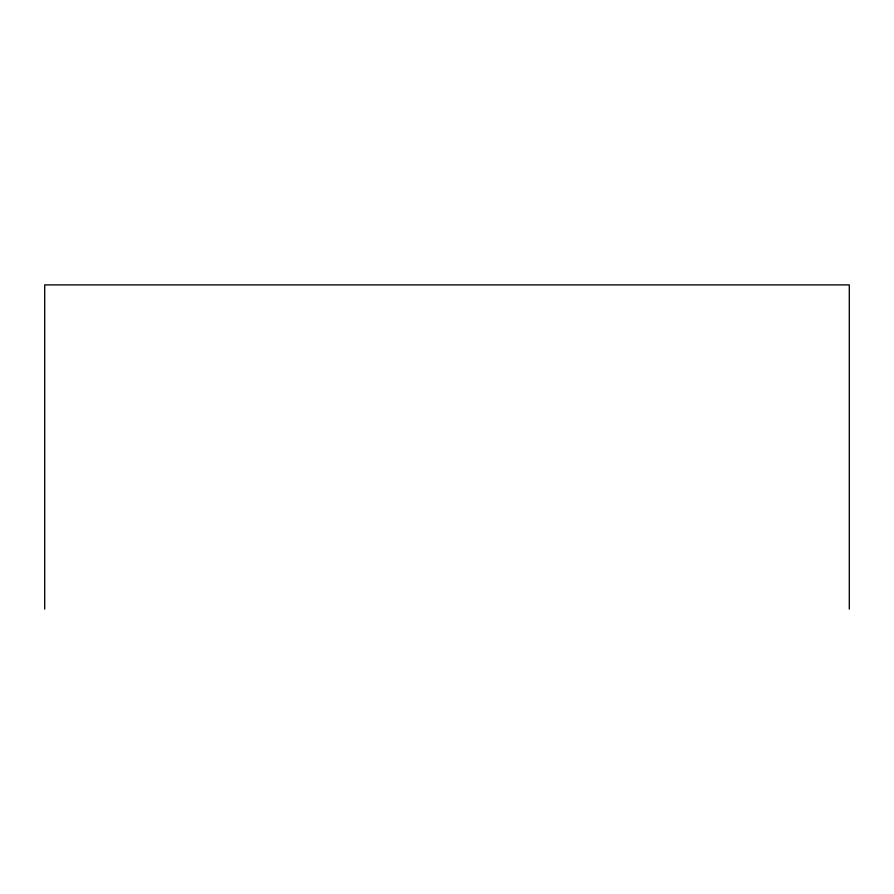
<?xml version="1.0" encoding="UTF-8"?>
<svg xmlns="http://www.w3.org/2000/svg" width="894" height="894" viewBox="0 0 894 894"><rect width="100%" height="100%" fill="white"/><g stroke="black" fill="none" stroke-linecap="round" stroke-linejoin="round"><path stroke-width="1.34" d="M849.3 609.105L849.3 284.895L44.7 284.895L44.7 609.105"/></g></svg>
